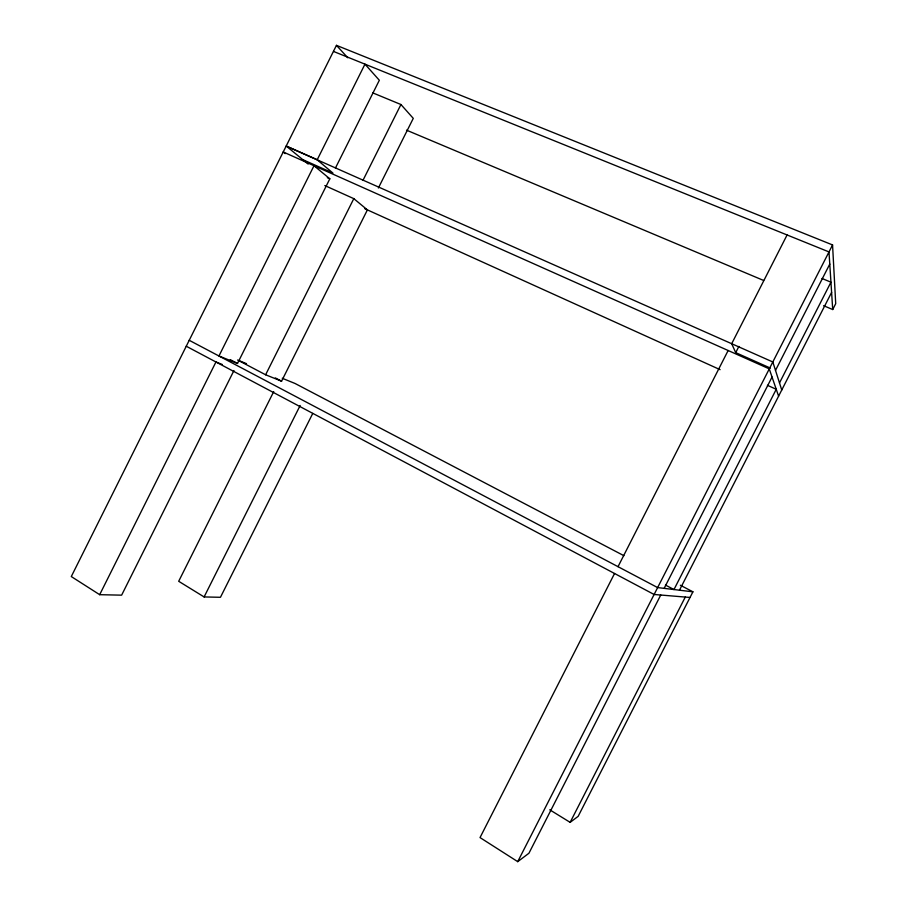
<?xml version="1.0" encoding="UTF-8"?>
<svg xmlns="http://www.w3.org/2000/svg" width="907" height="907" viewBox="0 0 907 907"><rect width="100%" height="100%" fill="white"/><g stroke="black" fill="none" stroke-linecap="round" stroke-linejoin="round"><path stroke-width="1.36" d="M233.949 370.544L121.629 595.162L99.679 594.686L71.29 576.557L336.452 45.35L832.558 244.935L835.71 303.675L832.717 309.536L823.59 305.693M99.679 594.686L215.945 361.984L222.158 364.421M237.498 363.458L329.831 178.815L314.003 165.72L218.95 355.986L237.498 363.458L230.219 359.625M335.431 168.056L379.33 80.258L364.977 64.159L317.189 159.813L332.914 173.067L302.757 159.632M237.577 360.022L265.615 374.772L353.809 198.644L324.819 185.561M362.947 180.402L400.939 104.52L372.72 92.854M273.721 391.609L178.69 581.285L204.109 596.942L220.458 597.294L312.756 413.422M265.615 374.772L281.567 381.201L367.403 209.891L353.809 198.644M378.378 187.998L413.275 118.364L400.939 104.52M204.109 596.942L300.16 405.486M614.549 573.496L480.03 837.58L517.727 861.65L528.928 853.249L660.75 595.026M618.018 566.682L728.14 350.51M787.083 234.97L731.688 343.719L735.713 352.642L770.372 368.095M735.713 352.642L738.899 346.395M517.727 861.65L832.558 244.935M664.151 588.36L772.05 377.029M775.508 370.385L829.78 264.073M779.498 382.913L830.948 282.179L821.98 278.472M679.479 590.208L831.606 292.405M549.755 809.804L570.14 822.354L685.273 597.067M680.363 585.242L692.914 591.817L578.144 816.357L570.14 822.354M690.023 597.464L654.083 594.47L186.218 346.213M692.914 591.817L657.609 587.577L189.178 340.272M333.527 51.438L828.987 251.919L832.717 309.536M238.847 360.544L246.489 363.662M282.27 378.276L295.07 383.491L623.88 555.674M406.517 130.166L763.637 280.467M308.153 164.065L286.295 146.106L317.031 159.677M286.295 146.106L772.821 361.972L781.755 389.999M327.325 177.681L329.831 178.815M767.435 385.305L776.245 389.284L673.969 589.539L665.466 585.072M364.829 208.723L720.113 369.671M275.331 377.924L281.567 381.201M285.206 153.623L283.143 151.945L769.238 368.843L778.603 396.166M336.452 45.35L347.778 57.765"/></g></svg>
